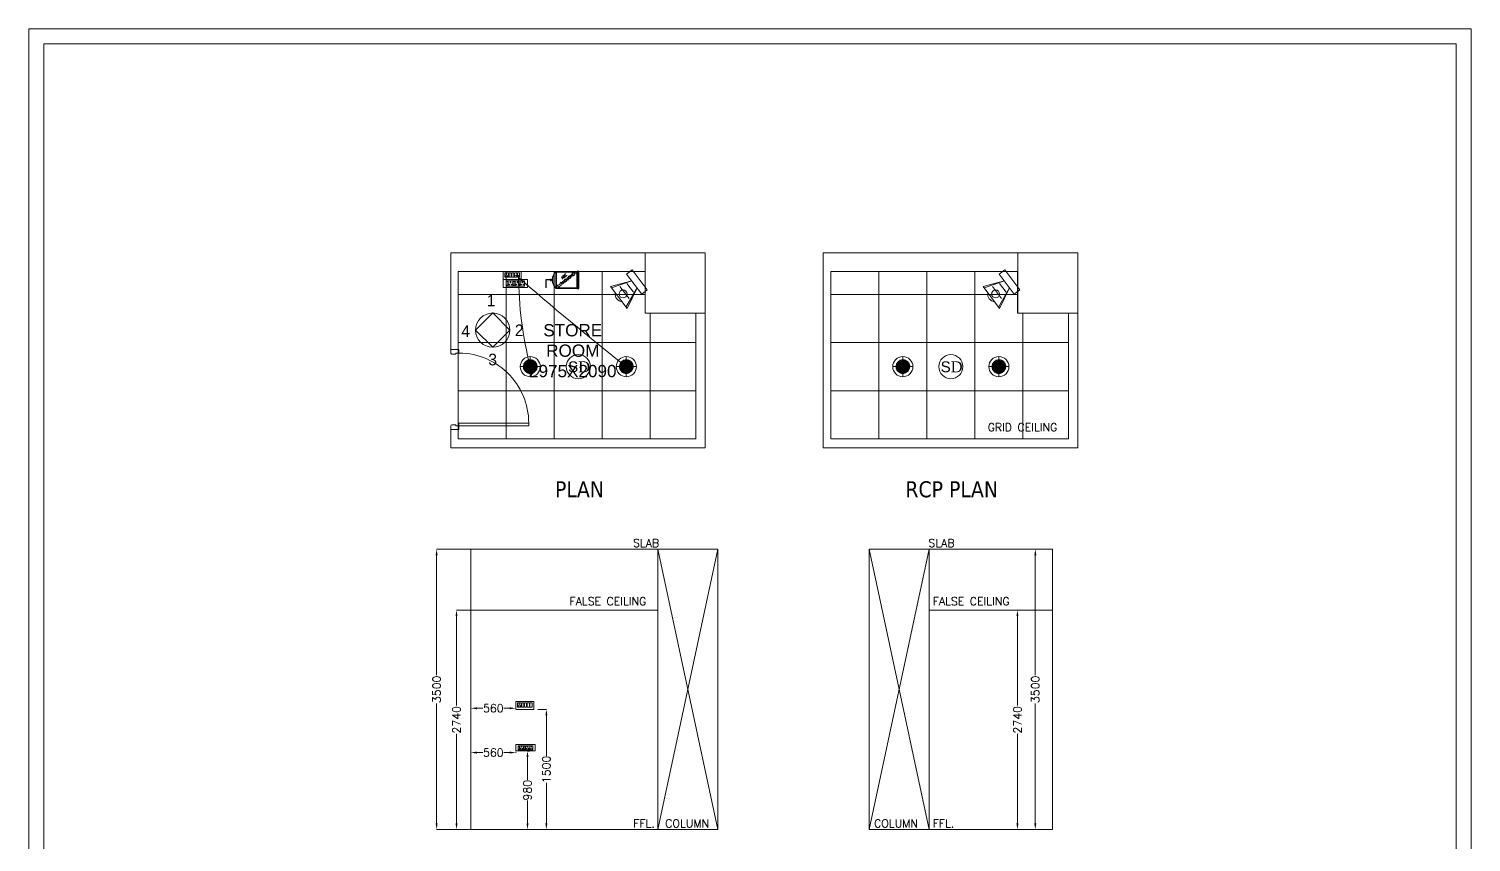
# Model space of a CAD drawing. Extents: x 3552052 to 4102982, y -707811 to -630695.
# Drawn here: x 3761332 to 3779356, y -691564 to -681406 of the extents above; entities that cross this region are included whole.
import ezdxf

# ---------------------------------------------------------------- set-up
doc = ezdxf.new("R2010")
doc.units = 0
doc.header["$LTSCALE"] = 6
doc.header["$MEASUREMENT"] = 0
doc.linetypes.add('HIDDEN', pattern=[0.375, 0.25, -0.125])
doc.layers.get('0').update_dxf_attribs({"linetype": 'CONTINUOUS', "lineweight": 0})
doc.layers.get('Defpoints').update_dxf_attribs({"linetype": 'CONTINUOUS', "lineweight": 0})
for name, color, linetype, lineweight in [('COL', 5, 'CONTINUOUS', 0), ('DIM', 7, 'CONTINUOUS', 0), ('DOOR', 44, 'CONTINUOUS', 0), ('ELE-12W LED', 1, 'CONTINUOUS', 0), ('ELE-12W UPS LIGHT', 3, 'CONTINUOUS', 0), ('ELE-4M RAW P.SB', 40, 'CONTINUOUS', 0), ('ELE-4M UPS P.SB', 3, 'CONTINUOUS', 0), ('ELE-6M RAW P.SB', 40, 'HIDDEN', 0), ('ELE-8M 6-16A UPS SOCKET', 223, 'CONTINUOUS', 0), ('ELE-SOCKET NMBERING', 7, 'CONTINUOUS', 9), ('ELE. 2N0S OF 6-16 UPS SOCKETS', 191, 'CONTINUOUS', 0), ('FA-BELOW SMOKE DERECTOR', 1, 'CONTINUOUS', 0), ('LV.CC CEMARA', 66, 'CONTINUOUS', 0), ('MEP_HVAC_RA_DUCT', 1, 'CONTINUOUS', 0), ('WALL', 8, 'CONTINUOUS', 0)]:
    doc.layers.add(name, color=color, linetype=linetype, lineweight=lineweight)
doc.layers.add('ELE-LIGHTING WIRING', color=7, linetype='CONTINUOUS', lineweight=0, true_color=0x63d7b6)
doc.layers.add('FIRE EXTINGUISHER', color=7, linetype='CONTINUOUS')
doc.styles.add('Annotation', font='tahoma.ttf')
doc.styles.add('ARIAL', font='arial.ttf')
doc.styles.add('PDF Times New Roman', font='times.ttf')
doc.styles.add('ROMANS', font='romans.shx')
doc.styles.get("Standard").update_dxf_attribs({"font": 'SIMPLEX'})
doc.dimstyles.new('AEPL1', dxfattribs={"dimtxt": 100, "dimasz": 75, "dimexe": 1.25, "dimexo": 50, "dimtad": 0, "dimdec": 0, "dimtxsty": 'ROMANS', "dimcen": 2.5, "dimclrd": 7, "dimclre": 7, "dimadec": 0, "dimazin": 0, "dimtfac": 1, "dimtdec": 0, "dimtmove": 0, "dimatfit": 3, "dimfxl": 1, "dimlwd": 0, "dimlwe": 0, "dimarcsym": 0})

# ---------------------------------------------------------------- blocks, each defined once
blk = doc.blocks.new('FFFF5444')
at = {"layer": 'ELE-4M UPS P.SB', "color": 8, "linetype": 'ByBlock'}
for p, q in [((3595761, -691471), (3595761, -693561)), ((3596361, -691471), (3596361, -693561)), ((3596961, -691471), (3596961, -693561)), ((3595161, -691761), (3597496, -691761)), ((3597561, -691991), (3597561, -693561)), ((3595161, -692361), (3598131, -692361)), ((3595161, -692961), (3598131, -692961))]:
    blk.add_line(p, q, dxfattribs=at)
blk.add_lwpolyline([(3595161, -691471), (3595161, -693561), (3598131, -693561), (3598131, -691991), (3597496, -691991), (3597496, -691471), (3595161, -691471)], dxfattribs=at)
blk = doc.blocks.new('CC CEMARA')
at = {"layer": 'LV.CC CEMARA', "linetype": 'ByBlock'}
for p, q in [((94, -242), (19, -67)), ((19, -67), (104, -231)), ((47, -104), (105, -35)), ((240, -67), (65, -12)), ((232, -76), (65, -12)), ((81, -159), (163, -62)), ((94, -242), (240, -67))]:
    blk.add_line(p, q, dxfattribs=at)
blk.add_lwpolyline([(111, 43), (66, 80), (-66, -80), (-22, -117)], close=True, dxfattribs=at)
blk.add_circle((133, -123), 32.9, dxfattribs=at)
blk.add_arc((132, -124), 66.7, 275.3702, 5.5412, dxfattribs=at)
blk = doc.blocks.new('A$C19B8274B')
at = {"layer": 'DOOR'}
for p, q in [((-45, 925), (-80, 925)), ((-80, 50), (-80, 925)), ((-45, 50), (-45, 925)), ((-45, 50), (-80, 50)), ((-955, -50), (-955, -47.5)), ((-940, -35), (-942.5, -35)), ((-60, -35), (-57.5, -35)), ((-45, -50), (-45, -47.5))]:
    blk.add_line(p, q, dxfattribs=at)
for points in [[(-940, 15), (-955, 15), (-955, 50), (-1000, 50), (-1000, -50), (-955, -50)], [(-940, -35), (-940, 15)], [(-60, 15), (-45, 15), (-45, 50), (0, 50), (0, -50), (-45, -50)], [(-60, -35), (-60, 15)]]:
    blk.add_lwpolyline(points, dxfattribs=at)
at = {"layer": 'DOOR', "color": 145}
blk.add_arc((-80, 50), 875, 90, 182.29244, dxfattribs=at)
at = {"layer": 'DOOR'}
for centre, start, end in [((-955, -35), 270, 0), ((-45, -35), 180, 270)]:
    blk.add_arc(centre, 12.5, start, end, dxfattribs=at)
blk = doc.blocks.new('FFFF55')
at = {"layer": 'ELE-4M RAW P.SB', "color": 40, "ltscale": 10}
for p, q in [((3572235, -695555), (3572281, -695555)), ((3572235, -695607), (3572235, -695555)), ((3572281, -695607), (3572235, -695607)), ((3572281, -695555), (3572281, -695607))]:
    blk.add_line(p, q, dxfattribs=at)
for points in [[(3572215, -695527), (3572440, -695527), (3572440, -695627), (3572215, -695627)], [(3572289, -695555), (3572316, -695555), (3572316, -695607), (3572289, -695607)], [(3572324, -695555), (3572351, -695555), (3572351, -695607), (3572324, -695607)], [(3572359, -695555), (3572385, -695555), (3572385, -695607), (3572359, -695607)]]:
    blk.add_lwpolyline(points, close=True, dxfattribs=at)
for centre, radius, start, end in [((3572245, -695571), 3.1, 87.49, 354.7311), ((3572247, -695569), 2.5, 284.9049, 157.3162), ((3572258, -695594), 3.6, 127.1584, 52.8416), ((3572258, -695591), 2.29, 341.4031, 198.5969), ((3572269, -695569), 2.5, 22.6838, 255.0951), ((3572271, -695571), 3.1, 185.2689, 92.51)]:
    blk.add_arc(centre, radius, start, end, dxfattribs=at)
at = {"layer": 'ELE-6M RAW P.SB', "color": 3, "linetype": 'ByBlock'}
blk.add_lwpolyline([(3572393, -695555), (3572420, -695555), (3572420, -695607), (3572393, -695607)], close=True, dxfattribs=at)
blk = doc.blocks.new('543E')
at = {"layer": 'ELE. 2N0S OF 6-16 UPS SOCKETS', "color": 72, "linetype": 'ByBlock', "lineweight": 0}
for p, q in [((-124, -57), (-124, -91)), ((-26, -57), (-124, -57)), ((-26, -57), (-124, -57)), ((-124, -91), (-26, -91)), ((-124, -96), (-26, -96)), ((-124, -181), (-124, -96)), ((-26, -181), (-124, -181)), ((-124, -187), (-124, -221)), ((-26, -187), (-124, -187)), ((-26, -187), (-124, -187)), ((-124, -221), (-26, -221)), ((-124, -312), (-124, -227)), ((-124, -227), (-26, -227)), ((-113, -60), (-113, -88)), ((-37, -60), (-113, -60)), ((-113, -88), (-37, -88)), ((-113, -190), (-113, -218)), ((-37, -190), (-113, -190)), ((-113, -218), (-37, -218)), ((-110, -60), (-110, -88)), ((-110, -190), (-110, -218)), ((-37, -88), (-37, -60)), ((-37, -218), (-37, -190)), ((-26, -57), (-26, -91)), ((-26, -91), (-26, -57)), ((-26, -96), (-26, -181)), ((-26, -187), (-26, -221)), ((-26, -221), (-26, -187)), ((-26, -227), (-26, -312)), ((-26, -312), (-124, -312)), ((-124, -402), (-124, -317)), ((-124, -317), (-26, -317)), ((-26, -402), (-124, -402)), ((-26, -317), (-26, -402))]:
    blk.add_line(p, q, dxfattribs=at)
blk.add_lwpolyline([(-150, 0), (-150, -459), (0, -459), (0, 0)], close=True, dxfattribs=at)
for centre, radius, start, end in [((-98, -119), 4.6, 112.6838, 345.0951), ((-98, -159), 4.6, 14.9049, 247.3162), ((-98, -249), 4.6, 112.6838, 345.0951), ((-94, -115), 5.7, 275.2689, 182.51), ((-94, -163), 5.7, 177.49, 84.7311), ((-94, -245), 5.7, 275.2689, 182.51), ((-58, -139), 4.22, 71.4031, 288.5969), ((-58, -269), 4.22, 71.4031, 288.5969), ((-51, -139), 6.62, 217.1584, 142.8416), ((-51, -269), 6.62, 217.1584, 142.8416), ((-98, -289), 4.6, 14.9049, 247.3162), ((-98, -340), 4.6, 112.6838, 345.0951), ((-98, -379), 4.6, 14.9049, 247.3162), ((-94, -293), 5.7, 177.49, 84.7311), ((-94, -335), 5.7, 275.2689, 182.51), ((-94, -384), 5.7, 177.49, 84.7311), ((-58, -360), 4.22, 71.4031, 288.5969), ((-51, -360), 6.62, 217.1584, 142.8416)]:
    blk.add_arc(centre, radius, start, end, dxfattribs=at)
blk = doc.blocks.new('FIRE EXTINGUISHER')
at = {"layer": 'FIRE EXTINGUISHER', "color": 1, "ltscale": 0.1}
for p, q in [((-0.112, 1.728), (-0.548, 1.728)), ((-0.112, 1.481), (-0.112, 1.728)), ((-0.112, 1.365), (-0.112, 1.423))]:
    blk.add_line(p, q, dxfattribs=at)
for points in [[(0.372, 1.149), (0.372, -0.029), (-0.597, -0.029), (-0.597, 1.149)], [(0.35, 1.127), (0.35, -0.007), (-0.575, -0.007), (-0.575, 1.127)], [(-0.084, 1.481), (-0.141, 1.481), (-0.141, 1.423), (-0.084, 1.423)], [(-0.597, -0.124), (0.372, -0.124), (0.372, -0.029), (-0.597, -0.029)], [(-0.575, -0.102), (0.35, -0.102), (0.35, -0.052), (-0.575, -0.052)]]:
    blk.add_lwpolyline(points, close=True, dxfattribs=at)
blk.add_arc((-0.112, 0.712), 0.653, 42.04343, 137.91207, dxfattribs=at)
at = {"layer": 'FIRE EXTINGUISHER', "color": 1, "ltscale": 0.1, "insert": (-0.146, 0.52, -243.239), "char_height": 0.139, "width": 0.31903, "attachment_point": 8, "rotation": 308.63605}
blk.add_mtext('ABC EXTINGUISHER', dxfattribs=at)
blk = doc.blocks.new('QWE')
at = {"layer": 'ELE-12W UPS LIGHT'}
h = blk.add_hatch(dxfattribs=at)
h.set_pattern_fill('ANSI31', color=8)
h.set_pattern_definition([(45, (-1135553.9097, 459369.4158), (-2.24506403, 2.24506403), [])])
edge = h.paths.add_edge_path()
edge.add_arc((0, 0), 85.7, 0, 360)
at = {"layer": 'ELE-12W UPS LIGHT', "color": 3}
for p, q in [((-126, 0), (126, 0)), ((0, -126), (0, 126))]:
    blk.add_line(p, q, dxfattribs=at)
for radius in [126, 85.7]:
    blk.add_circle((0, 0), radius, dxfattribs=at)
blk = doc.blocks.new('18W LED')
at = {"layer": 'ELE-12W LED'}
h = blk.add_hatch(dxfattribs=at)
h.set_pattern_fill('ANSI31', color=252)
h.set_pattern_definition([(45, (-1135553.9097, 459369.4158), (-2.24506403, 2.24506403), [])])
edge = h.paths.add_edge_path()
edge.add_arc((0, 0), 85.7, 0, 360)
at = {"layer": 'ELE-12W LED', "color": 1}
for p, q in [((-126, 0), (126, 0)), ((0, -126), (0, 126))]:
    blk.add_line(p, q, dxfattribs=at)
for radius in [126, 85.7]:
    blk.add_circle((0, 0), radius, dxfattribs=at)
blk = doc.blocks.new('SMOKE DETECTOR')
at = {"layer": 'FA-BELOW SMOKE DERECTOR', "color": 7}
blk.add_circle((931029, -118294), 166, dxfattribs=at)
at = {"layer": 'FA-BELOW SMOKE DERECTOR', "insert": (930887, -118373), "char_height": 150, "attachment_point": 7, "style": 'PDF Times New Roman'}
blk.add_mtext('{\\fArial|b0|i0|c0|p34;S}D', dxfattribs=at)
blk = doc.blocks.new('*D272')
at = {"layer": 'Defpoints', "color": 0, "linetype": 'ByBlock', "transparency": 16777216}
for p in [(3766676, -688666), (3767064, -688666), (3767056, -691406)]:
    blk.add_point(p, dxfattribs=at)
at = {"layer": 'ELE-4M UPS P.SB', "color": 7, "linetype": 'ByBlock', "lineweight": 0, "transparency": 16777216}
for p, q in [((3767014, -688666), (3766675, -688666)), ((3766676, -688741), (3766676, -689859)), ((3766676, -691331), (3766676, -690212)), ((3767006, -691406), (3766675, -691406))]:
    blk.add_line(p, q, dxfattribs=at)
at = {"layer": 'ELE-4M UPS P.SB', "color": 7, "linetype": 'ByBlock', "transparency": 16777216}
for points in [[(3766664, -688741), (3766689, -688741), (3766676, -688666)], [(3766664, -691331), (3766689, -691331), (3766676, -691406)]]:
    blk.add_solid(points, dxfattribs=at)
at = {"layer": 'ELE-4M UPS P.SB', "color": 0, "linetype": 'ByBlock', "transparency": 16777216, "insert": (3766676, -690036), "char_height": 100, "attachment_point": 5, "rotation": 90, "style": 'ROMANS'}
blk.add_mtext('2740', dxfattribs=at)
blk = doc.blocks.new('*D273')
at = {"layer": 'Defpoints', "color": 0, "linetype": 'ByBlock', "transparency": 16777216}
for p in [(3766428, -687906), (3767102, -687906), (3767056, -691406)]:
    blk.add_point(p, dxfattribs=at)
at = {"layer": 'ELE-4M UPS P.SB', "color": 7, "linetype": 'ByBlock', "lineweight": 0, "transparency": 16777216}
for p, q in [((3767052, -687906), (3766426, -687906)), ((3766428, -687981), (3766428, -689479)), ((3766428, -691331), (3766428, -689832)), ((3767006, -691406), (3766426, -691406))]:
    blk.add_line(p, q, dxfattribs=at)
at = {"layer": 'ELE-4M UPS P.SB', "color": 7, "linetype": 'ByBlock', "transparency": 16777216}
for points in [[(3766415, -687981), (3766440, -687981), (3766428, -687906)], [(3766415, -691331), (3766440, -691331), (3766428, -691406)]]:
    blk.add_solid(points, dxfattribs=at)
at = {"layer": 'ELE-4M UPS P.SB', "color": 0, "linetype": 'ByBlock', "transparency": 16777216, "insert": (3766428, -689656), "char_height": 100, "attachment_point": 5, "rotation": 90, "style": 'ROMANS'}
blk.add_mtext('3500', dxfattribs=at)
blk = doc.blocks.new('*D274')
at = {"layer": 'Defpoints', "color": 0, "linetype": 'ByBlock', "transparency": 16777216}
for p in [(3766856, -690386), (3766856, -690446), (3767416, -690386)]:
    blk.add_point(p, dxfattribs=at)
at = {"layer": 'ELE-4M UPS P.SB', "color": 7, "linetype": 'ByBlock', "lineweight": 0, "transparency": 16777216}
for p, q in [((3766856, -690436), (3766856, -690447)), ((3766931, -690446), (3767007, -690446)), ((3767341, -690446), (3767266, -690446)), ((3767416, -690436), (3767416, -690447))]:
    blk.add_line(p, q, dxfattribs=at)
at = {"layer": 'ELE-4M UPS P.SB', "color": 7, "linetype": 'ByBlock', "transparency": 16777216}
for points in [[(3766931, -690433), (3766931, -690458), (3766856, -690446)], [(3767341, -690433), (3767341, -690458), (3767416, -690446)]]:
    blk.add_solid(points, dxfattribs=at)
at = {"layer": 'ELE-4M UPS P.SB', "color": 0, "linetype": 'ByBlock', "transparency": 16777216, "insert": (3767136, -690446), "char_height": 100, "attachment_point": 5, "style": 'ROMANS'}
blk.add_mtext('560', dxfattribs=at)
blk = doc.blocks.new('*D275')
at = {"layer": 'Defpoints', "color": 0, "linetype": 'ByBlock', "transparency": 16777216}
for p in [(3766856, -689892), (3766856, -689906), (3767416, -689906)]:
    blk.add_point(p, dxfattribs=at)
at = {"layer": 'ELE-4M UPS P.SB', "color": 7, "linetype": 'ByBlock', "lineweight": 0, "transparency": 16777216}
for p, q in [((3766856, -689856), (3766856, -689891)), ((3766931, -689892), (3767007, -689892)), ((3767341, -689892), (3767266, -689892)), ((3767416, -689856), (3767416, -689891))]:
    blk.add_line(p, q, dxfattribs=at)
at = {"layer": 'ELE-4M UPS P.SB', "color": 7, "linetype": 'ByBlock', "transparency": 16777216}
for points in [[(3766931, -689880), (3766931, -689905), (3766856, -689892)], [(3767341, -689880), (3767341, -689905), (3767416, -689892)]]:
    blk.add_solid(points, dxfattribs=at)
at = {"layer": 'ELE-4M UPS P.SB', "color": 0, "linetype": 'ByBlock', "transparency": 16777216, "insert": (3767136, -689892), "char_height": 100, "attachment_point": 5, "style": 'ROMANS'}
blk.add_mtext('560', dxfattribs=at)
blk = doc.blocks.new('*D276')
at = {"layer": 'Defpoints', "color": 0, "linetype": 'ByBlock', "transparency": 16777216}
for p in [(3767539, -690426), (3767539, -691406), (3767563, -691406)]:
    blk.add_point(p, dxfattribs=at)
at = {"layer": 'ELE-4M UPS P.SB', "color": 7, "linetype": 'ByBlock', "lineweight": 0, "transparency": 16777216}
for p, q in [((3767589, -690426), (3767564, -690426)), ((3767563, -690501), (3767563, -690786)), ((3767563, -691331), (3767563, -691045)), ((3767589, -691406), (3767564, -691406))]:
    blk.add_line(p, q, dxfattribs=at)
at = {"layer": 'ELE-4M UPS P.SB', "color": 7, "linetype": 'ByBlock', "transparency": 16777216}
for points in [[(3767551, -690501), (3767576, -690501), (3767563, -690426)], [(3767551, -691331), (3767576, -691331), (3767563, -691406)]]:
    blk.add_solid(points, dxfattribs=at)
at = {"layer": 'ELE-4M UPS P.SB', "color": 0, "linetype": 'ByBlock', "transparency": 16777216, "insert": (3767563, -690916), "char_height": 100, "attachment_point": 5, "rotation": 90, "style": 'ROMANS'}
blk.add_mtext('980', dxfattribs=at)
blk = doc.blocks.new('*D277')
at = {"layer": 'Defpoints', "color": 0, "linetype": 'ByBlock', "transparency": 16777216}
for p in [(3767641, -689906), (3767641, -691406), (3767799, -691406)]:
    blk.add_point(p, dxfattribs=at)
at = {"layer": 'ELE-4M UPS P.SB', "color": 7, "linetype": 'ByBlock', "lineweight": 0, "transparency": 16777216}
for p, q in [((3767691, -689906), (3767800, -689906)), ((3767799, -689981), (3767799, -690486)), ((3767799, -691331), (3767799, -690825)), ((3767691, -691406), (3767800, -691406))]:
    blk.add_line(p, q, dxfattribs=at)
at = {"layer": 'ELE-4M UPS P.SB', "color": 7, "linetype": 'ByBlock', "transparency": 16777216}
for points in [[(3767787, -689981), (3767812, -689981), (3767799, -689906)], [(3767787, -691331), (3767812, -691331), (3767799, -691406)]]:
    blk.add_solid(points, dxfattribs=at)
at = {"layer": 'ELE-4M UPS P.SB', "color": 0, "linetype": 'ByBlock', "transparency": 16777216, "insert": (3767799, -690656), "char_height": 100, "attachment_point": 5, "rotation": 90, "style": 'ROMANS'}
blk.add_mtext('1500', dxfattribs=at)
blk = doc.blocks.new('*D278')
at = {"layer": 'Defpoints', "color": 0, "linetype": 'ByBlock', "transparency": 16777216}
for p in [(3773612, -688666), (3773686, -688666), (3773612, -691406)]:
    blk.add_point(p, dxfattribs=at)
at = {"layer": 'ELE-4M UPS P.SB', "color": 7, "linetype": 'ByBlock', "lineweight": 0, "transparency": 16777216}
for p, q in [((3773662, -688666), (3773687, -688666)), ((3773686, -688741), (3773686, -689859)), ((3773686, -691331), (3773686, -690212)), ((3773662, -691406), (3773687, -691406))]:
    blk.add_line(p, q, dxfattribs=at)
at = {"layer": 'ELE-4M UPS P.SB', "color": 7, "linetype": 'ByBlock', "transparency": 16777216}
for points in [[(3773673, -688741), (3773698, -688741), (3773686, -688666)], [(3773673, -691331), (3773698, -691331), (3773686, -691406)]]:
    blk.add_solid(points, dxfattribs=at)
at = {"layer": 'ELE-4M UPS P.SB', "color": 0, "linetype": 'ByBlock', "transparency": 16777216, "insert": (3773686, -690036), "char_height": 100, "attachment_point": 5, "rotation": 90, "style": 'ROMANS'}
blk.add_mtext('2740', dxfattribs=at)
blk = doc.blocks.new('*D279')
at = {"layer": 'Defpoints', "color": 0, "linetype": 'ByBlock', "transparency": 16777216}
for p in [(3773879, -687906), (3773879, -691406), (3773909, -691406)]:
    blk.add_point(p, dxfattribs=at)
at = {"layer": 'ELE-4M UPS P.SB', "color": 7, "linetype": 'ByBlock', "lineweight": 0, "transparency": 16777216}
for p, q in [((3773929, -687906), (3773911, -687906)), ((3773909, -687981), (3773909, -689479)), ((3773909, -691331), (3773909, -689832)), ((3773929, -691406), (3773911, -691406))]:
    blk.add_line(p, q, dxfattribs=at)
at = {"layer": 'ELE-4M UPS P.SB', "color": 7, "linetype": 'ByBlock', "transparency": 16777216}
for points in [[(3773897, -687981), (3773922, -687981), (3773909, -687906)], [(3773897, -691331), (3773922, -691331), (3773909, -691406)]]:
    blk.add_solid(points, dxfattribs=at)
at = {"layer": 'ELE-4M UPS P.SB', "color": 0, "linetype": 'ByBlock', "transparency": 16777216, "insert": (3773909, -689656), "char_height": 100, "attachment_point": 5, "rotation": 90, "style": 'ROMANS'}
blk.add_mtext('3500', dxfattribs=at)

msp = doc.modelspace()

# ---------------------------------------------------------------- linework, layer by layer
for points in [[(3779355.8, -681405.5), (3779355.8, -701924), (3761331.9, -701924), (3761331.9, -681405.5)], [(3779169, -681592.3), (3779169, -701737.2), (3761518.7, -701737.2), (3761518.7, -681592.3)]]:
    msp.add_lwpolyline(points, close=True)
at = {"elevation": 0}
msp.add_lwpolyline([(3767128.6, -684954.7), (3766914.2, -685169.1), (3767128.6, -685383.6), (3767343, -685169.1), (3767128.6, -684954.7)], close=True, dxfattribs=at)
msp.add_circle((3767128.6, -685169.1), 214.4)
at = {"layer": 'COL', "color": 8}
for p, q in [((3769191.4, -691405.5), (3769941.4, -687905.5)), ((3769191.4, -687905.5), (3769941.4, -691405.5)), ((3771834.9, -687905.5), (3772584.9, -691405.5)), ((3771834.9, -691405.5), (3772584.9, -687905.5))]:
    msp.add_line(p, q, dxfattribs=at)
for points in [[(3769033.4, -684205), (3769783.4, -684205), (3769783.4, -684955), (3769033.4, -684955)], [(3773689.1, -684205), (3774439.1, -684205), (3774439.1, -684955), (3773689.1, -684955)], [(3769191.4, -687905.5), (3769941.4, -687905.5), (3769941.4, -691405.5), (3769191.4, -691405.5)], [(3771834.9, -687905.5), (3772584.9, -687905.5), (3772584.9, -691405.5), (3771834.9, -691405.5)]]:
    msp.add_lwpolyline(points, close=True, dxfattribs=at)
at = {"layer": 'ELE-LIGHTING WIRING', "linetype": 'ByBlock'}
msp.add_arc((3791526.1, -656745.3), 36750.4, 228.99958, 231.79801, dxfattribs=at)
at = {"layer": 'ELE-LIGHTING WIRING', "color": 254, "linetype": 'ByBlock', "true_color": 0xdebad0}
msp.add_arc((3772319, -684431.9), 4869.1, 180.57725, 194.18407, dxfattribs=at)
at = {"layer": 'MEP_HVAC_RA_DUCT', "color": 8, "linetype": 'ByBlock'}
for p, q in [((3766856.4, -687905.5), (3766856.4, -691405.5)), ((3774124.9, -687905.5), (3774124.9, -691405.5))]:
    msp.add_line(p, q, dxfattribs=at)
for points in [[(3769826.4, -687905.5), (3766856.4, -687905.5)], [(3772584.9, -687905.5), (3774124.9, -687905.5)], [(3769191.4, -688665.5), (3766856.4, -688665.5)], [(3774124.9, -688665.5), (3772584.9, -688665.5)], [(3769826.4, -691405.5), (3766856.4, -691405.5)], [(3772584.9, -691405.5), (3774124.9, -691405.5)]]:
    msp.add_lwpolyline(points, dxfattribs=at)
at = {"layer": 'WALL', "color": 8, "lineweight": 0}
for p, q in [((3766603.4, -684205), (3766603.4, -685410)), ((3771259.1, -684205), (3771259.1, -686410)), ((3766698.4, -684435), (3766698.4, -685410)), ((3771354.1, -684435), (3771354.1, -685410))]:
    msp.add_line(p, q, dxfattribs=at)
at = {"layer": 'WALL', "color": 8, "linetype": 'ByBlock'}
for p, q in [((3766603.4, -684205), (3769033.4, -684205)), ((3771259.1, -684205), (3773689.1, -684205)), ((3769783.4, -684955), (3769783.4, -686640)), ((3774439.1, -684955), (3774439.1, -686640)), ((3766603.4, -685410), (3766698.4, -685410)), ((3766603.4, -686410), (3766603.4, -686640)), ((3766603.4, -686410), (3766698.4, -686410)), ((3766698.4, -686410), (3766698.4, -686525)), ((3769668.4, -686525), (3766698.4, -686525)), ((3771259.1, -686410), (3771259.1, -686640)), ((3771354.1, -686410), (3771354.1, -686525)), ((3774324.1, -686525), (3771354.1, -686525)), ((3769783.4, -686640), (3766603.4, -686640)), ((3774439.1, -686640), (3771259.1, -686640))]:
    msp.add_line(p, q, dxfattribs=at)

# ---------------------------------------------------------------- block references
at = {"layer": 'DOOR', "color": 8, "linetype": 'Continuous', "rotation": 270}
msp.add_blockref('A$C19B8274B', (3766653.4, -686410), dxfattribs=at)
at = {"layer": 'ELE-12W LED', "color": 6, "xscale": -1}
for p in [(3768798.3, -685625), (3773454.1, -685625)]:
    msp.add_blockref('18W LED', p, dxfattribs=at)
at = {"layer": 'ELE-12W UPS LIGHT', "linetype": 'ByBlock', "xscale": -1}
for p in [(3767598.3, -685625), (3772254.1, -685625)]:
    msp.add_blockref('QWE', p, dxfattribs=at)
at = {"layer": 'ELE-4M UPS P.SB', "color": 0, "linetype": 'ByBlock'}
for p in [(171536.9, 7035.9), (176192.6, 7035.9)]:
    msp.add_blockref('FFFF5444', p, dxfattribs=at)
at = {"layer": 'ELE-4M UPS P.SB', "color": 0, "linetype": 'ByBlock', "xscale": -1, "rotation": 180}
for p in [(195043.5, -1380062), (195201.5, -1385432.6)]:
    msp.add_blockref('FFFF55', p, dxfattribs=at)
at = {"layer": 'ELE-8M 6-16A UPS SOCKET', "color": 254, "linetype": 'ByBlock', "true_color": 0xdebad0, "rotation": 90}
for p, xscale, yscale, zscale in [((3767258.4, -684535), 0.6667506193649024, 0.6667506193649024, 0.6667506193649024), ((3767416.4, -690345.5), 0.5333333333333333, 0.5333333333333333, 0.5333333333333333)]:
    msp.add_blockref('543E', p, dxfattribs=dict(at, xscale=xscale, yscale=yscale, zscale=zscale))
at = {"layer": 'FA-BELOW SMOKE DERECTOR', "color": 6, "xscale": 0.9035551315104862, "yscale": 0.9035551315104862, "zscale": 0.9035551315104862}
for p in [(2926962.6, -578740), (2931618.3, -578740)]:
    msp.add_blockref('SMOKE DETECTOR', p, dxfattribs=at)
at = {"layer": 'FIRE EXTINGUISHER', "color": 0, "linetype": 'ByBlock', "xscale": 221.759849953912, "yscale": 221.759849953912, "zscale": 221.759849953912, "rotation": 89.99999999961115}
msp.add_blockref('FIRE EXTINGUISHER', (3768177.2, -684517.2), dxfattribs=at)
at = {"layer": 'LV.CC CEMARA', "xscale": -1.500000000000001, "yscale": 1.5, "zscale": 1.5, "rotation": 357.2623958888427}
for p in [(3768965.6, -684541.5), (3773621.3, -684541.5)]:
    msp.add_blockref('CC CEMARA', p, dxfattribs=at)

# ---------------------------------------------------------------- texts
at = {"ltscale": 0.1, "char_height": 136.805, "width": 184.566, "attachment_point": 5, "rotation": 0.1103}
for s, insert in [('\\pxqc;{\\F.shx.shx;\\H1.0669x;1}', (3767109.2, -684798.7)), ('\\pxqc;{\\F.shx.shx.shx.shx;\\H1.0669x;4}', (3766790.8, -685180.6)), ('\\pxqc;{\\F.shx.shx.shx;\\H1.0669x;2}', (3767459.7, -685170.8)), ('\\pxqc;{\\F.shx.shx.shx.shx;\\H1.0669x;3}', (3767128, -685537.1))]:
    msp.add_mtext(s, dxfattribs=dict(at, insert=insert))
at = {"char_height": 200, "width": 2697.906, "attachment_point": 3, "style": 'Annotation'}
for s, insert in [('\\pxql;PLAN', (3770604.7, -687056.6)), ('\\pxql;RCP PLAN', (3774982.9, -687056.6))]:
    msp.add_mtext(s, dxfattribs=dict(at, insert=insert))
at = {"layer": 'DIM', "color": 8, "insert": (3768129, -685426.1), "char_height": 153, "width": 1198.956, "attachment_point": 5, "style": 'ARIAL'}
msp.add_mtext('STORE ROOM\\P2975X2090', dxfattribs=at)
at = {"layer": 'ELE-SOCKET NMBERING', "color": 0, "char_height": 100.004, "width": 2358.602, "attachment_point": 1, "style": 'Annotation'}
for s, insert in [('{\\Fromans|c0;GRID CEILING }', (3773314, -686332.3)), ('{\\Fromans|c0;SLAB}', (3768882.3, -687778.1)), ('{\\Fromans|c0;SLAB}', (3772573.8, -687778.1)), ('{\\Fromans|c0;FALSE CEILING }', (3768088.1, -688505.4)), ('{\\Fromans|c0;FALSE CEILING }', (3772627.6, -688505.4)), ('{\\Fromans|c0;FFL.}', (3768884.6, -691280.5)), ('{\\Fromans|c0;COLUMN}', (3769284.8, -691280.5)), ('{\\Fromans|c0;COLUMN}', (3771894.4, -691280.5)), ('{\\Fromans|c0;FFL.}', (3772626.2, -691280.5))]:
    msp.add_mtext(s, dxfattribs=dict(at, insert=insert))

# ---------------------------------------------------------------- dimensions: what is measured, and where the dimension line sits
at = {"layer": 'ELE-4M UPS P.SB', "color": 0, "linetype": 'ByBlock'}
for base, p2, picture, middle in [((3766427.7, -687905.5), (3767102.3, -687905.5), '*D273', (3766427.7, -689655.5)), ((3766676.2, -688665.5), (3767063.9, -688665.5), '*D272', (3766676.2, -690035.5))]:
    dim = msp.add_linear_dim(base=base, p1=(3767055.9, -691405.5), p2=p2, angle=90, dimstyle='AEPL1', dxfattribs=at)
    dim.commit()
    dim.dimension.update_dxf_attribs({"geometry": picture, "text_midpoint": middle, "dimtype": 160})
for base, p1, p2, picture, middle in [((3773909.5, -691405.5), (3773879.2, -687905.5), (3773879.2, -691405.5), '*D279', (3773909.5, -689655.5)), ((3773686, -688665.5), (3773611.6, -691405.5), (3773611.6, -688665.5), '*D278', (3773686, -690035.5)), ((3767799.2, -691405.5), (3767641.4, -689905.5), (3767641.4, -691405.5), '*D277', (3767799.2, -690655.5)), ((3767563.2, -691405.5), (3767538.9, -690425.5), (3767538.9, -691405.5), '*D276', (3767563.2, -690915.5))]:
    dim = msp.add_linear_dim(base=base, p1=p1, p2=p2, angle=90, dimstyle='AEPL1', dxfattribs=at)
    dim.commit()
    dim.dimension.update_dxf_attribs({"geometry": picture, "text_midpoint": middle})
for base, p1, p2, picture, middle in [((3766856.4, -689892.5), (3767416.4, -689905.5), (3766856.4, -689905.5), '*D275', (3767136.4, -689892.5)), ((3766856.4, -690445.6), (3767416.4, -690385.5), (3766856.4, -690385.5), '*D274', (3767136.4, -690445.6))]:
    dim = msp.add_linear_dim(base=base, p1=p1, p2=p2, dimstyle='AEPL1', dxfattribs=at)
    dim.commit()
    dim.dimension.update_dxf_attribs({"geometry": picture, "text_midpoint": middle})

doc.saveas('drawing.dxf')
